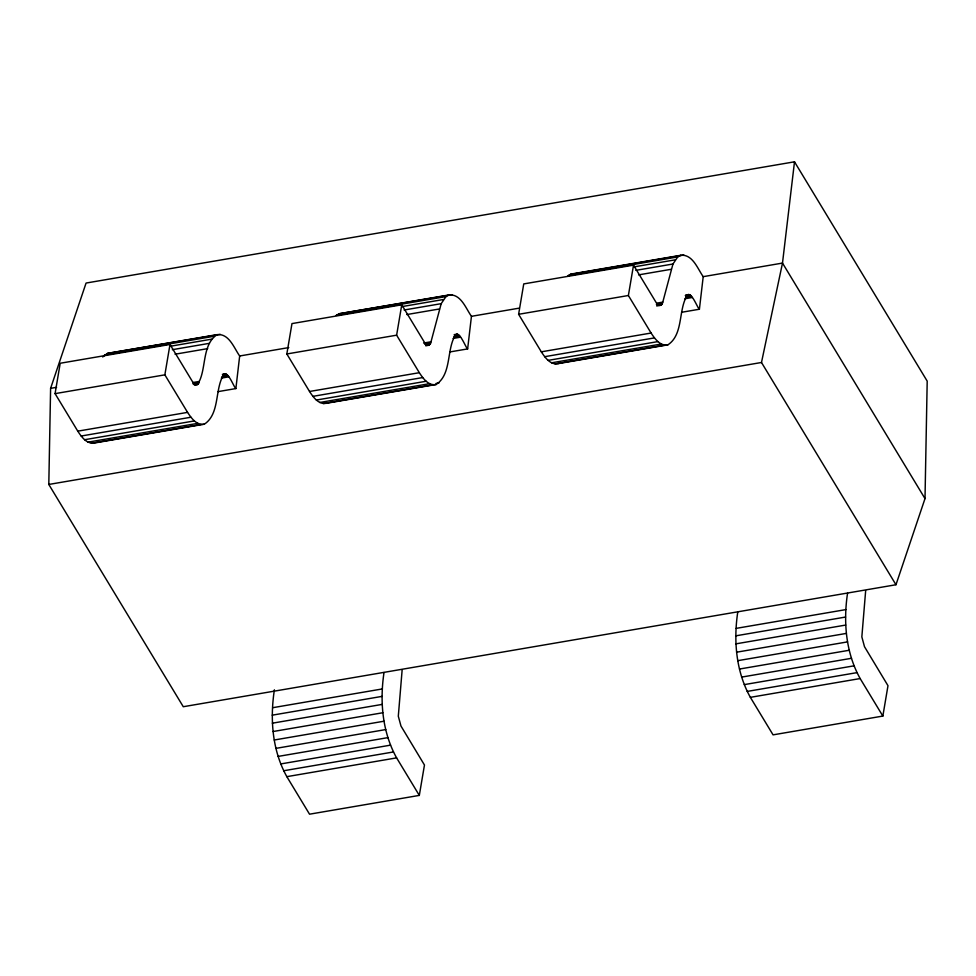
<?xml version="1.0" encoding="UTF-8"?>
<svg xmlns="http://www.w3.org/2000/svg" width="976" height="976" viewBox="0 0 976 976"><rect width="100%" height="100%" fill="white"/><g stroke="black" fill="none" stroke-linecap="round" stroke-linejoin="round"><path stroke-width="1.46" d="M48.8 484.45L50.606 388.35L86.071 283.052L794.501 161.809L927.2 381.128L925.004 498.602L895.968 584.746L183.281 706.722L48.8 484.45L761.487 362.486L782.496 263.081L794.501 161.809M402.136 669.987L398.306 716.213L400.965 726.022L424.462 765.025L419.314 795.403L309.538 814.191L286.834 776.664C272.194 750.446 269.888 719.044 274.39 689.812M419.314 795.403L396.61 757.876C382.275 732.11 379.664 701.293 384.019 672.513M865.663 590.663L861.845 636.889L864.492 646.698L887.989 685.689L882.853 716.067L773.065 734.855L750.361 697.34C736.026 671.573 733.415 640.744 737.771 611.964M882.853 716.067L860.149 678.552C845.802 652.785 843.203 621.956 847.558 593.176M218.075 391.62L235.875 388.57L239.669 355.984C234.069 348.115 229.153 333.365 217.136 334.634L107.348 353.422L102.7 356.984M449.838 351.946L467.638 348.908L471.445 316.322C465.833 308.453 460.916 293.691 448.899 294.972L339.123 313.76L336.195 315.37L445.983 296.582L448.899 294.972M681.602 312.283L699.402 309.233L703.208 276.659C697.596 268.778 692.692 254.028 680.675 255.297L570.887 274.085L567.959 275.708L677.747 256.92L680.675 255.297M235.875 388.57C233.776 387.533 226.383 365.597 222.211 377.37C215.171 391.705 219.185 414.495 204.326 424.194L94.55 442.982C86.791 444.47 81.472 436.797 77.775 431.16L55.071 393.633L60.207 363.255L169.995 344.467L192.699 381.994C193.919 385.801 199.043 385.788 199.25 381.445C206.29 367.11 202.276 344.333 217.136 334.634M204.326 424.194C196.579 425.682 191.259 417.996 187.563 412.372L164.859 374.845L169.995 344.467M467.638 348.908C465.54 347.859 458.147 325.935 453.986 337.708C446.947 352.043 450.961 374.833 436.101 384.52L326.313 403.308C318.554 404.808 313.235 397.122 309.538 391.486L286.834 353.971L291.97 323.593L401.758 304.805L424.462 342.32C425.682 346.138 430.806 346.126 431.014 341.783L441.189 303.67L445.983 296.582M436.101 384.52C428.342 386.02 423.023 378.334 419.326 372.698L396.622 335.183L401.758 304.805M699.402 309.233C697.303 308.196 689.922 286.273 685.75 298.046C678.71 312.369 682.724 335.158 667.865 344.857L558.077 363.645C550.33 365.146 544.998 357.46 541.314 351.824L518.61 314.296L523.746 283.918L633.522 265.13L656.226 302.658C657.458 306.476 662.582 306.464 662.789 302.109L672.964 264.008L677.747 256.92M667.865 344.857C660.105 346.346 654.786 338.672 651.09 333.036L628.385 295.508L633.522 265.13M558.077 363.645L560.029 362.572M220.32 334.365L107.348 353.422M452.083 294.703L339.123 313.76M574.071 273.829L683.847 255.041M104.432 355.044L214.208 336.244M170.08 346.285L211.621 339.172M401.844 306.623L443.385 299.51M633.619 266.948L675.148 259.848M172.337 349.689L209.425 343.332M404.101 310.014L441.189 303.67M635.876 270.352L672.964 264.008M175.046 354.215L207.693 348.627M406.821 314.553L439.456 308.965M638.585 274.878L671.22 269.291M50.606 388.35L56.584 387.326M239.669 355.984L288.762 347.59M471.445 316.322L519.049 308.172M703.208 276.659L782.496 263.081L925.004 498.602M55.071 393.633L164.859 374.845M286.834 353.971L396.622 335.183M518.61 314.296L628.385 295.508M222.406 374.32L225.371 373.808M454.169 334.658L457.146 334.146M685.945 294.984L688.91 294.484M223.248 374.589L226.212 374.089M455.011 334.927L457.976 334.414M685.298 295.508L689.751 294.752M222.626 375.455L227.066 374.686M454.389 335.793L458.842 335.024M686.152 296.118L690.605 295.362M222.003 376.626L227.933 375.614M453.767 336.964L459.696 335.951M685.53 297.302L691.472 296.289M193.321 382.458L199.25 381.445M423.596 343.052L431.014 341.783M656.848 303.133L662.789 302.109M221.357 378.102L228.774 376.834M453.12 338.44L460.538 337.171M684.884 298.766L692.301 297.497M192.882 383.788L198.811 382.763M424.645 344.113L430.587 343.101M656.421 304.451L662.35 303.438M193.821 384.568L198.274 383.812M425.585 344.906L430.038 344.15M657.348 305.244L661.801 304.475M194.651 385.044L197.616 384.544M426.414 345.382L429.391 344.882M656.702 305.976L661.155 305.207M425.695 345.785L428.659 345.284M77.775 431.16L187.563 412.372M309.538 391.486L419.326 372.698M541.314 351.824L651.09 333.036M81.13 436.028L190.906 417.24M312.893 396.354L422.681 377.566M544.657 356.691L654.445 337.903M84.57 439.725L194.346 420.924M316.334 400.05L426.122 381.262M548.097 360.388L657.885 341.6M88.011 442.152L197.799 423.352M319.774 402.478L429.562 383.69M551.538 362.816L661.325 344.028M436.052 383.422L439.017 382.909M91.366 443.238L201.154 424.45M323.129 403.576L432.917 384.788M554.905 363.914L664.68 345.126M272.646 707.71L382.421 688.922M736.172 628.373L845.96 609.585M272.219 715.176L382.006 696.388M735.758 635.84L845.545 617.052M272.353 723.192L382.141 704.404M735.892 643.855L845.68 625.067M273.036 731.536L382.824 712.748M736.575 652.2L846.363 633.412M274.256 740.003L384.044 721.203M737.795 660.667L847.583 641.879M275.976 748.36L385.764 729.572M739.515 669.036L849.303 650.248M278.16 756.412L387.948 737.624M741.699 677.088L851.487 658.3M280.746 763.94L390.522 745.152M744.273 684.615L854.061 665.827M283.662 770.759L393.438 751.959M747.189 691.423L856.977 672.635M286.834 776.664L396.61 757.876M750.361 697.34L860.149 678.552M570.887 274.085L573.01 273.914M761.487 362.486L895.968 584.746"/></g></svg>
